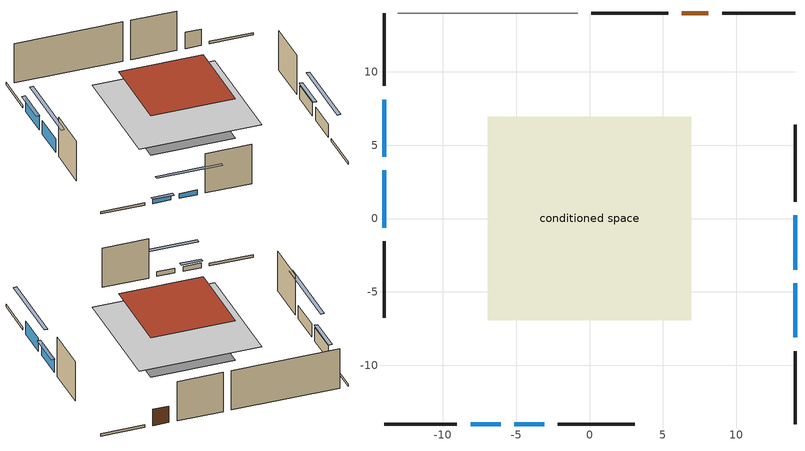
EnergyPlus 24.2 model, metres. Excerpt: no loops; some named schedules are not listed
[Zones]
conditioned space
 floor adiabatic (AdiabaticFloorConstruction): -6.93,-6.93 -6.93,6.93 6.93,6.93 6.93,-6.93 z2.44
 floor foundation (Slab1 construction): -4.78,-4.78 -4.78,4.78 4.78,4.78 4.78,-4.78 z0
 wall outside (RimJoist1 construction): 14.01,14.01 9.04,14.01 / -14.01,-14.01 -9.04,-14.01 / -14.01,14.01 -14.01,9.04 / 14.01,-14.01 14.01,-9.04 z0:0.3
 wall outside (AdiabaticWallConstruction 1): 8.11,14.01 6.29,14.01 z0:2.03
 wall outside (AdiabaticWallConstruction): 14.01,-8.11 14.01,-4.41 / 14.01,-3.48 14.01,0.22 z0:1.58; -8.11,-14.01 -6.06,-14.01 / -5.13,-14.01 -3.08,-14.01 z0:0.58; -14.01,8.11 -14.01,4.21 / -14.01,3.28 -14.01,-0.62 z0:1.67
 wall outside (Wall1 construction): 5.36,14.01 0.13,14.01 / -2.15,-14.01 3.08,-14.01 / -14.01,-1.55 -14.01,-6.78 / 14.01,1.15 14.01,6.38 z0:4.88
 wall adiabatic (Wall3 construction): -0.8,14.01 -13.08,14.01 z0:4.88
 window (WindowConstruction): 14.01,-8.11 14.01,-4.41 z0:1.58
 window (WindowConstruction 4): -8.11,-14.01 -6.06,-14.01 z0:0.58
 window (WindowConstruction 5): -14.01,8.11 -14.01,4.21 z0:1.67
 window (WindowConstruction 1): -5.13,-14.01 -3.08,-14.01 z0:0.58
 window (WindowConstruction 2): -14.01,3.28 -14.01,-0.62 z0:1.67
 window (WindowConstruction 3): 14.01,-3.48 14.01,0.22 z0:1.58
 door (Door): 8.11,14.01 6.29,14.01 z0:2.03
 ceiling adiabatic (AdiabaticFloorConstruction): 6.93,-6.93 6.93,6.93 -6.93,6.93 -6.93,-6.93 z2.44
 roof outside (Roof1 construction): -4.78,4.78 -4.78,-4.78 4.78,-4.78 4.78,4.78 z4.88
shading: 14.01,-1.7 14.01,-10.82 14.42,-10.82 14.42,-1.7 z4.29; -5.86,-14.01 -8.31,-14.01 -8.31,-14.42 -5.86,-14.42 z0.78; -14.01,4.01 -14.01,8.31 -14.42,8.31 -14.42,4.01 z1.87; -0.37,-14.01 -7.84,-14.01 -7.84,-14.42 -0.37,-14.42 z3.29; -14.01,-3.33 -14.01,5.99 -14.42,5.99 -14.42,-3.33 z4.38; 14.01,0.42 14.01,-3.68 14.42,-3.68 14.42,0.42 z1.78
[Building]
Building 1: Terrain=Suburbs
[Site:Location]
Vancouver Intl AP_BC: Latitude {deg}=49.19; Longitude {deg}=-123.18; Time Zone {hr}=-8; Elevation {m}=4; Keep Site Location Information=Yes
[Site:GroundTemperature:Shallow]
8.06451, 6.96315, 6.87495, 7.3976, 9.49575, 11.5841, 13.3946, 14.5416, 14.639, 13.7062, 11.9418, 9.91751
[Site:WaterMainsTemperature]
Calculation Method=Schedule; Temperature Schedule=mains temperature schedule
[Material] Roughness=Rough; Thermal Absorptance=0.9
Name | Thickness {m} | Conductivity {W/m-K} | Density {kg/m3} | Specific Heat {J/kg-K} | Solar Absorptance | Visible Absorptance
asphalt or fiberglass shingles | 0.00635 | 0.162714 | 1121.4 | 1465.45 | 0.84 | 0.84
concrete 4.0 in. | 0.1016 | 1.803125 | 2242.8 | 837.4 | 0.7 | 0.7
door material | 0.04445 | 0.188738 | 512.64 | 1214.23 | 0.7 | 0.7
floor covering | 0.0127 | 0.0433444 | 54.468 | 1339.84 | 0.6 | 0.6
floor rigid ins; wall rigid ins | 0.512978 | 0.029427 | 32.04 | 1214.23 | 0.7 | 0.7
floor stud and cavity | 0.1397 | 1.75129 | 37.0049 | 1207.88 | 0.7 | 0.7
furniture material conditioned space 1 | 0.1524 | 0.115458 | 640.8 | 1214.23 | 0.6 | 0.6
gypsum board | 0.0127 | 0.160291 | 801 | 837.4 | 0.6 | 0.6
osb sheathing 0.5 in. | 0.0127 | 0.115458 | 512.64 | 1214.23 | 0.7 | 0.7
osb sheathing 0.5 in. 1 | 0.0127 | 0.115458 | 512.64 | 1214.23 | 0.4 | 0.4
osb sheathing 0.75 in. | 0.01905 | 0.115458 | 512.64 | 1214.23 | 0.7 | 0.7
osb sheathing 2.0 in. | 0.0508 | 0.115458 | 512.64 | 1214.23 | 0.7 | 0.7
rim joist stud and cavity | 0.0508 | 0.0452492 | 125.044 | 1163.47 | 0.6 | 0.6
roof stud and cavity | 0.2032 | 0.120846 | 78.34581 | 1123.46 | 0.7 | 0.7
wall stud and cavity | 0.1397 | 0.126537 | 139.0536 | 1170.24 | 0.7 | 0.7
wall stud and cavity 1 | 0.1397 | 0.110262 | 139.0536 | 1170.24 | 0.7 | 0.7
wall stud and cavity 2 | 0.0889 | 0.380278 | 52.3479 | 1209.89 | 0.7 | 0.7
wall stud and cavity 3 | 0.0889 | 0.391764 | 83.0341 | 1211.67 | 0.7 | 0.7
wood siding | 0.0254 | 0.102417 | 544.68 | 1172.36 | 0.4 | 0.4
wood siding 1; wood siding 2; wood siding 3 | 0.0254 | 0.102417 | 544.68 | 1172.36 | 0.7 | 0.7
[WindowMaterial:SimpleGlazingSystem]
Name | U-Factor {W/m2-K} | Solar Heat Gain Coefficient
WindowMaterial | 6.51891 | 0.81
WindowMaterial 1 | 6.816439 | 0.72
WindowMaterial 2 | 6.509827 | 0.81
[Construction]
AdiabaticFloorConstruction: floor stud and cavity, floor rigid ins, osb sheathing 0.75 in., floor covering
AdiabaticWallConstruction: wood siding 2, wall rigid ins, wall stud and cavity 2, gypsum board
AdiabaticWallConstruction 1: wood siding 3, wall rigid ins, wall stud and cavity 2, gypsum board
Door: door material
furniture construction conditioned space 1: furniture material conditioned space 1
PartitionWallConstruction: gypsum board, wall stud and cavity 3, gypsum board
RimJoist1 construction: wood siding 1, osb sheathing 2.0 in., rim joist stud and cavity
Roof1 construction: asphalt or fiberglass shingles, osb sheathing 0.75 in., roof stud and cavity, gypsum board
Slab1 construction: concrete 4.0 in.
Wall1 construction: wood siding, osb sheathing 0.5 in., wall stud and cavity, gypsum board
Wall3 construction: osb sheathing 0.5 in. 1, wall stud and cavity 1, gypsum board
WindowConstruction; WindowConstruction 3: WindowMaterial
WindowConstruction 1; WindowConstruction 4: WindowMaterial 1
WindowConstruction 2; WindowConstruction 5: WindowMaterial 2
[Zone]
conditioned space: Multiplier=1; Volume {m3}=479.7; Part of Total Floor Area=Yes
[Space]
conditioned space 1: Zone=conditioned space; Volume {m3}=479.7
[SurfaceProperty:ExposedFoundationPerimeter]
Slab1: Exposed Perimeter Calculation Method=TotalExposedPerimeter; Total Exposed Perimeter {m}=27.027
[InternalMass] Zone or ZoneList=conditioned space; Space or SpaceList=conditioned space 1
Name | Construction | Surface Area {m2}
furniture mass conditioned space 1 | furniture construction conditioned space 1 | 113.388
partition wall mass | PartitionWallConstruction | 283.47
[Lights]
interior lighting: Zone or ZoneList or Space or SpaceList=conditioned space 1; Schedule=interior lighting schedule; Design Level Calculation Method=LightingLevel; Lighting Level {W}=343.2; Return Air Fraction=0; Fraction Radiant=0.6; Fraction Visible=0.2; Fraction Replaceable=1
[People]
occupants: Zone or ZoneList or Space or SpaceList=conditioned space 1; Number of People Schedule=occupants schedule; Number of People Calculation Method=People; Number of People=3; Fraction Radiant=0.314171; Sensible Heat Fraction=0.56303; Activity Level Schedule=occupants activity schedule; Carbon Dioxide Generation Rate {m3/s-W}=0; Enable ASHRAE 55 Comfort Warnings=No; Mean Radiant Temperature Calculation Type=EnclosureAveraged
[ElectricEquipment] Zone or ZoneList or Space or SpaceList=conditioned space 1; Design Level Calculation Method=EquipmentLevel
Name | Schedule | Design Level {W} | Fraction Latent | Fraction Radiant | Fraction Lost
clothes dryer | clothes dryer schedule | 140.772 | 0.015 | 0.081 | 0.85
clothes washer | clothes washer schedule | 32.1985 | 0.03 | 0.162 | 0.7
cooking range | cooking range schedule | 208.969 | 0.08 | 0.432 | 0.2
dishwasher | dishwasher schedule | 66.8632 | 0.3 | 0.18 | 0.4
fridge | fridge schedule | 72.9452 | 0 | 0.6 | 0
mech vent house fan | mech vent house fan schedule | 14.2 | 0 | 0 | 1
mech vent house fan cfis | mech vent house fan cfis schedule | 0 | 0 | 0 | 0
misc plug loads | misc plug loads schedule | 494.7 | 0.045 | 0.513 | 0.1
whole house fan | Always On Discrete | 0 | 0 | 0 | 1
[OtherEquipment] Zone or ZoneList or Space or SpaceList=conditioned space 1; Design Level Calculation Method=EquipmentLevel
Name | Fuel Type | Schedule | Design Level {W} | Fraction Latent | Fraction Radiant | Fraction Lost
clothes dryer 1 | Electricity | clothes dryer schedule | 0 | 0.015 | 0.081 | 0.85
cooking range 1 | Electricity | cooking range schedule | 0 | 0.08 | 0.432 | 0.2
general water use latent | None | general water use schedule | 59.3978 | 1 | 0 | 0
general water use sensible | None | general water use schedule | -58.539 | 0 | 0.6 | 0
mech vent house fan latent load | None | Always On Discrete | 0 | 1 | 0 | 0
mech vent house fan sensible load | None | Always On Discrete | 0 | 0 | 0 | 0
water heater energy adjustment1 | NaturalGas | Always On Discrete | 0.01 | 0 | 0 | 1
[ZoneInfiltration:DesignFlowRate] Zone or ZoneList or Space or SpaceList=conditioned space 1; Schedule=Always On Discrete; Design Flow Rate Calculation Method=Flow/Zone; Design Flow Rate {m3/s}=0
infil flow; natural vent flow; whole house fan flow
[Foundation:Kiva]
Foundation Kiva 1: Initial Indoor Air Temperature {C}=21; Wall Height Above Grade {m}=0.1016; Wall Depth Below Slab {m}=0.2032
[Foundation:Kiva:Settings]
Soil Conductivity {W/m-K}=0.849921; Soil Density {kg/m3}=1842.3; Soil Specific Heat {J/kg-K}=418.7; Ground Solar Absorptivity=0.9; Ground Thermal Absorptivity=0.9; Ground Surface Roughness {m}=0.03; Far-Field Width {m}=40; Deep-Ground Boundary Condition=ZeroFlux; Deep-Ground Depth {m}=40; Minimum Cell Dimension {m}=0.2; Maximum Cell Growth Coefficient=3; Simulation Timestep=Timestep
[Exterior:Lights]
exterior lighting: Schedule=exterior lighting schedule; Design Level {W}=75.6
[EnergyManagementSystem:GlobalVariable]
infil_program_Qfan
infil_program_Qinf
natural_vent_program_Qnv
natural_vent_program_Qwhf
[EnergyManagementSystem:Sensor]
Name | Output:Variable or Output:Meter Index Key | Output:Variable or Output:Meter
airflow_gain | infil flow | Infiltration Sensible Heat Gain Energy
airflow_gain_1 | natural vent flow | Infiltration Sensible Heat Gain Energy
airflow_gain_2 | whole house fan flow | Infiltration Sensible Heat Gain Energy
airflow_loss | infil flow | Infiltration Sensible Heat Loss Energy
airflow_loss_1 | natural vent flow | Infiltration Sensible Heat Loss Energy
airflow_loss_2 | whole house fan flow | Infiltration Sensible Heat Loss Energy
clg_load_cond |  | Cooling:EnergyTransfer:Zone:CONDITIONED SPACE
clg_sp_s; clg_sp_s_1 | cooling setpoint | Schedule Value
clothes_dryer_exhaust_0_sch_s | clothes dryer exhaust 0 schedule | Schedule Value
cool_season | cooling season schedule | Schedule Value
htg_load_cond |  | Heating:EnergyTransfer:Zone:CONDITIONED SPACE
htg_sp_s; htg_sp_s_1 | heating setpoint | Schedule Value
ig_ee_conv | clothes dryer | Electric Equipment Convective Heating Energy
ig_ee_conv_2 | cooking range | Electric Equipment Convective Heating Energy
ig_ee_conv_4 | fridge | Electric Equipment Convective Heating Energy
ig_ee_conv_5 | misc plug loads | Electric Equipment Convective Heating Energy
ig_ee_conv_6 | whole house fan | Electric Equipment Convective Heating Energy
ig_ee_rad | clothes dryer | Electric Equipment Radiant Heating Energy
ig_ee_rad_2 | cooking range | Electric Equipment Radiant Heating Energy
ig_ee_rad_4 | fridge | Electric Equipment Radiant Heating Energy
ig_ee_rad_5 | misc plug loads | Electric Equipment Radiant Heating Energy
ig_ee_rad_6 | whole house fan | Electric Equipment Radiant Heating Energy
ig_lgt_conv | interior lighting | Lights Convective Heating Energy
ig_lgt_rad | interior lighting | Lights Radiant Heating Energy
ig_lgt_vis | interior lighting | Lights Visible Radiation Heating Energy
ig_oe_conv | clothes dryer 1 | Other Equipment Convective Heating Energy
ig_oe_conv_1 | cooking range 1 | Other Equipment Convective Heating Energy
ig_oe_conv_2 | general water use latent | Other Equipment Convective Heating Energy
ig_oe_conv_3 | general water use sensible | Other Equipment Convective Heating Energy
ig_oe_conv_4 | water heater energy adjustment1 | Other Equipment Convective Heating Energy
ig_oe_rad | clothes dryer 1 | Other Equipment Radiant Heating Energy
ig_oe_rad_1 | cooking range 1 | Other Equipment Radiant Heating Energy
ig_oe_rad_2 | general water use latent | Other Equipment Radiant Heating Energy
ig_oe_rad_3 | general water use sensible | Other Equipment Radiant Heating Energy
ig_oe_rad_4 | water heater energy adjustment1 | Other Equipment Radiant Heating Energy
ig_ppl_conv | occupants | People Convective Heating Energy
ig_ppl_rad | occupants | People Radiant Heating Energy
im_conv | furniture mass conditioned space 1 | Surface Inside Face Convection Heat Gain Energy
im_conv_1 | partition wall mass | Surface Inside Face Convection Heat Gain Energy
im_ig | furniture mass conditioned space 1 | Surface Inside Face Internal Gains Radiation Heat Gain Energy
im_ig_1 | partition wall mass | Surface Inside Face Internal Gains Radiation Heat Gain Energy
im_lgt | furniture mass conditioned space 1 | Surface Inside Face Lights Radiation Heat Gain Energy
im_lgt_1 | partition wall mass | Surface Inside Face Lights Radiation Heat Gain Energy
im_sol | furniture mass conditioned space 1 | Surface Inside Face Solar Radiation Heat Gain Energy
im_sol_1 | partition wall mass | Surface Inside Face Solar Radiation Heat Gain Energy
im_surf | furniture mass conditioned space 1 | Surface Inside Face Net Surface Thermal Radiation Heat Gain Energy
im_surf_1 | partition wall mass | Surface Inside Face Net Surface Thermal Radiation Heat Gain Energy
mv_conv | mech vent house fan | Electric Equipment Convective Heating Energy
mv_conv_1 | mech vent house fan cfis | Electric Equipment Convective Heating Energy
mv_conv_2 | mech vent house fan latent load | Other Equipment Convective Heating Energy
mv_conv_3 | mech vent house fan sensible load | Other Equipment Convective Heating Energy
mv_rad | mech vent house fan | Electric Equipment Radiant Heating Energy
mv_rad_1 | mech vent house fan cfis | Electric Equipment Radiant Heating Energy
mv_rad_2 | mech vent house fan latent load | Other Equipment Radiant Heating Energy
mv_rad_3 | mech vent house fan sensible load | Other Equipment Radiant Heating Energy
natural_vent_s | natural vent schedule | Schedule Value
out_pb_s |  | Site Outdoor Air Barometric Pressure
out_wt_s |  | Site Outdoor Air Humidity Ratio
site_vw_s |  | Site Wind Speed
ss_back_out | Window1 | Surface Window Shortwave from Zone Back Out Window Heat Transfer Rate
ss_back_out_1 | Window10 | Surface Window Shortwave from Zone Back Out Window Heat Transfer Rate
ss_back_out_2 | Window13 | Surface Window Shortwave from Zone Back Out Window Heat Transfer Rate
ss_back_out_3 | Window3 | Surface Window Shortwave from Zone Back Out Window Heat Transfer Rate
ss_back_out_4 | Window6 | Surface Window Shortwave from Zone Back Out Window Heat Transfer Rate
ss_back_out_5 | Window8 | Surface Window Shortwave from Zone Back Out Window Heat Transfer Rate
ss_conv | Door1 | Surface Inside Face Convection Heat Gain Energy
ss_conv_1 | Window1 | Surface Inside Face Convection Heat Gain Energy
ss_conv_2 | Window10 | Surface Inside Face Convection Heat Gain Energy
ss_conv_3 | Window13 | Surface Inside Face Convection Heat Gain Energy
ss_conv_4 | Window3 | Surface Inside Face Convection Heat Gain Energy
ss_conv_5 | Window6 | Surface Inside Face Convection Heat Gain Energy
ss_conv_6 | Window8 | Surface Inside Face Convection Heat Gain Energy
ss_ig | Door1 | Surface Inside Face Internal Gains Radiation Heat Gain Energy
ss_ig_1 | Window1 | Surface Inside Face Internal Gains Radiation Heat Gain Energy
ss_ig_2 | Window10 | Surface Inside Face Internal Gains Radiation Heat Gain Energy
ss_ig_3 | Window13 | Surface Inside Face Internal Gains Radiation Heat Gain Energy
ss_ig_4 | Window3 | Surface Inside Face Internal Gains Radiation Heat Gain Energy
ss_ig_5 | Window6 | Surface Inside Face Internal Gains Radiation Heat Gain Energy
ss_ig_6 | Window8 | Surface Inside Face Internal Gains Radiation Heat Gain Energy
ss_lgt | Door1 | Surface Inside Face Lights Radiation Heat Gain Energy
ss_sol | Door1 | Surface Inside Face Solar Radiation Heat Gain Energy
ss_surf | Door1 | Surface Inside Face Net Surface Thermal Radiation Heat Gain Energy
ss_surf_1 | Window1 | Surface Inside Face Net Surface Thermal Radiation Heat Gain Energy
ss_surf_2 | Window10 | Surface Inside Face Net Surface Thermal Radiation Heat Gain Energy
ss_surf_3 | Window13 | Surface Inside Face Net Surface Thermal Radiation Heat Gain Energy
ss_surf_4 | Window3 | Surface Inside Face Net Surface Thermal Radiation Heat Gain Energy
ss_surf_5 | Window6 | Surface Inside Face Net Surface Thermal Radiation Heat Gain Energy
ss_surf_6 | Window8 | Surface Inside Face Net Surface Thermal Radiation Heat Gain Energy
ss_trans_in | Window1 | Surface Window Transmitted Solar Radiation Rate
ss_trans_in_1 | Window10 | Surface Window Transmitted Solar Radiation Rate
ss_trans_in_2 | Window13 | Surface Window Transmitted Solar Radiation Rate
ss_trans_in_3 | Window3 | Surface Window Transmitted Solar Radiation Rate
ss_trans_in_4 | Window6 | Surface Window Transmitted Solar Radiation Rate
ss_trans_in_5 | Window8 | Surface Window Transmitted Solar Radiation Rate
ss_trans_out | Window1 | Surface Inside Face Initial Transmitted Diffuse Transmitted Out Window Solar Radiation Rate
ss_trans_out_1 | Window10 | Surface Inside Face Initial Transmitted Diffuse Transmitted Out Window Solar Radiation Rate
ss_trans_out_2 | Window13 | Surface Inside Face Initial Transmitted Diffuse Transmitted Out Window Solar Radiation Rate
ss_trans_out_3 | Window3 | Surface Inside Face Initial Transmitted Diffuse Transmitted Out Window Solar Radiation Rate
ss_trans_out_4 | Window6 | Surface Inside Face Initial Transmitted Diffuse Transmitted Out Window Solar Radiation Rate
ss_trans_out_5 | Window8 | Surface Inside Face Initial Transmitted Diffuse Transmitted Out Window Solar Radiation Rate
s_conv | inferred conditioned ceiling | Surface Inside Face Convection Heat Gain Energy
s_conv_1 | inferred conditioned floor | Surface Inside Face Convection Heat Gain Energy
s_conv_10 | Wall1:270 | Surface Inside Face Convection Heat Gain Energy
s_conv_11 | Wall1:90 | Surface Inside Face Convection Heat Gain Energy
s_conv_12 | Wall3 | Surface Inside Face Convection Heat Gain Energy
s_conv_2 | RimJoist1:0 | Surface Inside Face Convection Heat Gain Energy
s_conv_3 | RimJoist1:180 | Surface Inside Face Convection Heat Gain Energy
s_conv_4 | RimJoist1:270 | Surface Inside Face Convection Heat Gain Energy
s_conv_5 | RimJoist1:90 | Surface Inside Face Convection Heat Gain Energy
s_conv_6 | Roof1 | Surface Inside Face Convection Heat Gain Energy
s_conv_7 | Slab1 | Surface Inside Face Convection Heat Gain Energy
s_conv_8 | Wall1:0 | Surface Inside Face Convection Heat Gain Energy
s_conv_9 | Wall1:180 | Surface Inside Face Convection Heat Gain Energy
s_ig | inferred conditioned ceiling | Surface Inside Face Internal Gains Radiation Heat Gain Energy
s_ig_1 | inferred conditioned floor | Surface Inside Face Internal Gains Radiation Heat Gain Energy
s_ig_10 | Wall1:270 | Surface Inside Face Internal Gains Radiation Heat Gain Energy
s_ig_11 | Wall1:90 | Surface Inside Face Internal Gains Radiation Heat Gain Energy
s_ig_12 | Wall3 | Surface Inside Face Internal Gains Radiation Heat Gain Energy
s_ig_2 | RimJoist1:0 | Surface Inside Face Internal Gains Radiation Heat Gain Energy
s_ig_3 | RimJoist1:180 | Surface Inside Face Internal Gains Radiation Heat Gain Energy
s_ig_4 | RimJoist1:270 | Surface Inside Face Internal Gains Radiation Heat Gain Energy
s_ig_5 | RimJoist1:90 | Surface Inside Face Internal Gains Radiation Heat Gain Energy
s_ig_6 | Roof1 | Surface Inside Face Internal Gains Radiation Heat Gain Energy
s_ig_7 | Slab1 | Surface Inside Face Internal Gains Radiation Heat Gain Energy
s_ig_8 | Wall1:0 | Surface Inside Face Internal Gains Radiation Heat Gain Energy
s_ig_9 | Wall1:180 | Surface Inside Face Internal Gains Radiation Heat Gain Energy
s_lgt | inferred conditioned ceiling | Surface Inside Face Lights Radiation Heat Gain Energy
s_lgt_1 | inferred conditioned floor | Surface Inside Face Lights Radiation Heat Gain Energy
s_lgt_10 | Wall1:270 | Surface Inside Face Lights Radiation Heat Gain Energy
s_lgt_11 | Wall1:90 | Surface Inside Face Lights Radiation Heat Gain Energy
s_lgt_12 | Wall3 | Surface Inside Face Lights Radiation Heat Gain Energy
s_lgt_2 | RimJoist1:0 | Surface Inside Face Lights Radiation Heat Gain Energy
s_lgt_3 | RimJoist1:180 | Surface Inside Face Lights Radiation Heat Gain Energy
s_lgt_4 | RimJoist1:270 | Surface Inside Face Lights Radiation Heat Gain Energy
s_lgt_5 | RimJoist1:90 | Surface Inside Face Lights Radiation Heat Gain Energy
s_lgt_6 | Roof1 | Surface Inside Face Lights Radiation Heat Gain Energy
s_lgt_7 | Slab1 | Surface Inside Face Lights Radiation Heat Gain Energy
s_lgt_8 | Wall1:0 | Surface Inside Face Lights Radiation Heat Gain Energy
s_lgt_9 | Wall1:180 | Surface Inside Face Lights Radiation Heat Gain Energy
s_sol | inferred conditioned ceiling | Surface Inside Face Solar Radiation Heat Gain Energy
s_sol_1 | inferred conditioned floor | Surface Inside Face Solar Radiation Heat Gain Energy
s_sol_10 | Wall1:270 | Surface Inside Face Solar Radiation Heat Gain Energy
s_sol_11 | Wall1:90 | Surface Inside Face Solar Radiation Heat Gain Energy
s_sol_12 | Wall3 | Surface Inside Face Solar Radiation Heat Gain Energy
s_sol_2 | RimJoist1:0 | Surface Inside Face Solar Radiation Heat Gain Energy
s_sol_3 | RimJoist1:180 | Surface Inside Face Solar Radiation Heat Gain Energy
s_sol_4 | RimJoist1:270 | Surface Inside Face Solar Radiation Heat Gain Energy
s_sol_5 | RimJoist1:90 | Surface Inside Face Solar Radiation Heat Gain Energy
s_sol_6 | Roof1 | Surface Inside Face Solar Radiation Heat Gain Energy
s_sol_7 | Slab1 | Surface Inside Face Solar Radiation Heat Gain Energy
s_sol_8 | Wall1:0 | Surface Inside Face Solar Radiation Heat Gain Energy
s_sol_9 | Wall1:180 | Surface Inside Face Solar Radiation Heat Gain Energy
s_surf | inferred conditioned ceiling | Surface Inside Face Net Surface Thermal Radiation Heat Gain Energy
s_surf_1 | inferred conditioned floor | Surface Inside Face Net Surface Thermal Radiation Heat Gain Energy
s_surf_10 | Wall1:270 | Surface Inside Face Net Surface Thermal Radiation Heat Gain Energy
s_surf_11 | Wall1:90 | Surface Inside Face Net Surface Thermal Radiation Heat Gain Energy
s_surf_12 | Wall3 | Surface Inside Face Net Surface Thermal Radiation Heat Gain Energy
s_surf_2 | RimJoist1:0 | Surface Inside Face Net Surface Thermal Radiation Heat Gain Energy
s_surf_3 | RimJoist1:180 | Surface Inside Face Net Surface Thermal Radiation Heat Gain Energy
s_surf_4 | RimJoist1:270 | Surface Inside Face Net Surface Thermal Radiation Heat Gain Energy
s_surf_5 | RimJoist1:90 | Surface Inside Face Net Surface Thermal Radiation Heat Gain Energy
s_surf_6 | Roof1 | Surface Inside Face Net Surface Thermal Radiation Heat Gain Energy
s_surf_7 | Slab1 | Surface Inside Face Net Surface Thermal Radiation Heat Gain Energy
s_surf_8 | Wall1:0 | Surface Inside Face Net Surface Thermal Radiation Heat Gain Energy
s_surf_9 | Wall1:180 | Surface Inside Face Net Surface Thermal Radiation Heat Gain Energy
[EnergyManagementSystem:Actuator]
Name | Actuated Component Unique | Actuated Component Type | Actuated Component Control Type
fridge_schedule_act | fridge schedule | Schedule:Constant | Schedule Value
infil_flow_act | infil flow | Zone Infiltration | Air Exchange Flow Rate
mech_vent_house_fan_cfis_act | mech vent house fan cfis | ElectricEquipment | Electricity Rate
mech_vent_house_fan_latent_load_act | mech vent house fan latent load | OtherEquipment | Power Level
mech_vent_house_fan_sensible_load_act | mech vent house fan sensible load | OtherEquipment | Power Level
natural_vent_flow_act | natural vent flow | Zone Infiltration | Air Exchange Flow Rate
water_heater_ec_adj_act | water heater energy adjustment1 | OtherEquipment | Power Level
whole_house_fan_act | whole house fan | ElectricEquipment | Electricity Rate
whole_house_fan_flow_act | whole house fan flow | Zone Infiltration | Air Exchange Flow Rate
[EnergyManagementSystem:Program]
boiler_hydronic_pump_disaggregate_program: Set boiler_hydronic_pump_primary_htg = boiler_hydronic_pump_s
boiler_hydronic_pump_power_program: Set heating_plr = boiler_plr_s; Set pump_total_eff = boiler_hydronic_pump_rated_mfr / 1000 * 20000.0 / 1.0; Set pump_vfr = boiler_hydronic_pump_mfr_s / 1000; If pump_vfr > 0; Set boiler_hydronic_pump_pressure_rise_act = 1.0 * heating_plr * pump_total_eff / pump_vfr; Else; Set boiler_hydronic_pump_pressure_rise_act = 0; EndIf
